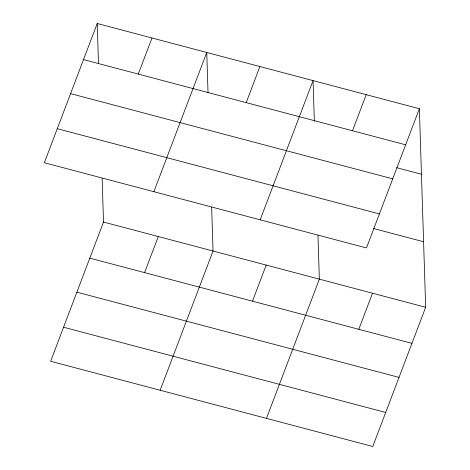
<?xml version="1.0" encoding="UTF-8"?>
<svg xmlns="http://www.w3.org/2000/svg" width="470" height="470" viewBox="0 0 470 470"><rect width="100%" height="100%" fill="white"/><g stroke="black" fill="none" stroke-linecap="round" stroke-linejoin="round"><path stroke-width="0.7" d="M97.231 23.5L44.339 162.726L366.482 247.954L419.369 108.729L97.231 23.5L98.5 63.538M138.28 74.084L151.992 37.988M102.137 178.365L103.517 222.046L50.631 361.271L372.769 446.5L425.661 307.274L419.369 108.729M153.866 191.707L206.759 52.475L208.022 92.519M144.572 272.629L158.284 236.533M246.198 102.63L259.91 66.54M160.158 390.253L213.045 251.021L211.665 207.341M260.174 219.831L313.061 80.599L314.354 121.372M252.49 301.176L266.202 265.086M352.506 130.76L366.212 94.664M266.466 418.376L319.353 279.145L317.967 235.47M358.798 329.305L372.504 293.209M83.519 59.596L405.657 144.819M396.639 167.684L421.443 174.247M70.588 93.63L392.732 178.853M57.27 128.692L379.407 213.921M373.262 228.438L423.582 241.75M103.517 222.046L425.661 307.274M89.811 258.142L411.949 343.364M76.88 292.175L399.018 377.398M63.562 327.238L385.7 412.466"/></g></svg>
